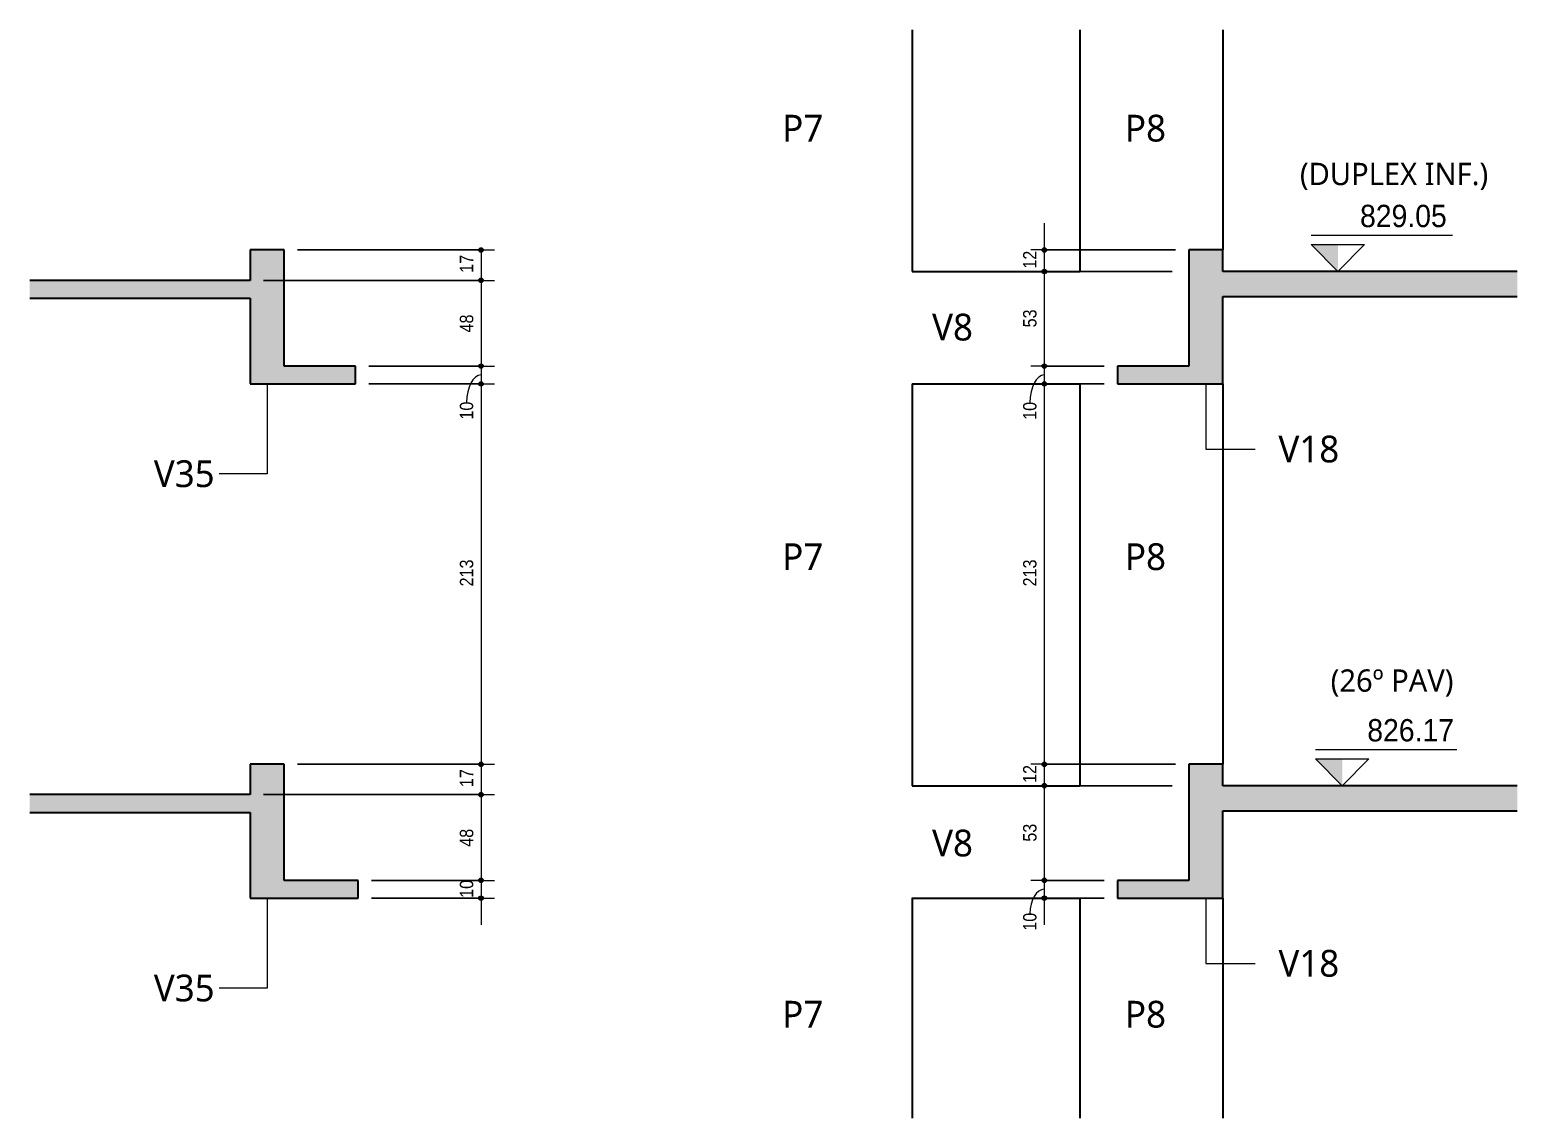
# Model space of a CAD drawing. Header units: centimetres. Extents: x -1475 to 26035, y -1239 to 84208.
# Drawn here: x 22503 to 23336, y 82431 to 83040 of the extents above; entities that cross this region are included whole.
import ezdxf

# ---------------------------------------------------------------- set-up
doc = ezdxf.new("R2010")
doc.units = ezdxf.units.CM
for name, color, linetype, lineweight in [('A-ANNO-DIMS', 7, 'Continuous', 9), ('A-ANNO-DIMS-50', 7, 'Continuous', 9), ('A-FLOR', 7, 'Continuous', 9), ('G-ANNO-DIMS', 7, 'Continuous', 9), ('G-ANNO-TEXT', 7, 'Continuous', 9), ('S-BEAM', 7, 'Continuous', 9), ('S-BEAM-IDEN', 7, 'Continuous', 9), ('S-COLS', 7, 'Continuous', 9), ('S-COLS-IDEN', 7, 'Continuous', 9)]:
    doc.layers.add(name, color=color, linetype=linetype, lineweight=lineweight)
doc.styles.add('Fira Sans', font='', dxfattribs={"width": 0.9, "height": 7.5})
doc.styles.add('Fira Sans_3', font='', dxfattribs={"width": 0.95, "height": 12.5})
doc.styles.add('Gadugi', font='gadugi.ttf', dxfattribs={"height": 15})
doc.styles.add('Gadugi_4', font='gadugi.ttf', dxfattribs={"height": 12.5})
doc.styles.get('Fira Sans').set_extended_font_data('Fira Sans')
doc.styles.get('Fira Sans_3').set_extended_font_data('Fira Sans')
doc.dimstyles.new('PED_R80_1_5mm_ACIMA_As_ESQ__R00_1', dxfattribs={"dimscale": 30.48, "dimtxt": 10.229846, "dimasz": 0.328084, "dimexe": 0.246063, "dimexo": 0.246063, "dimgap": 0.049213, "dimtad": 1, "dimdec": 1, "dimrnd": 0.5, "dimdsep": 46, "dimtxsty": 'Fira Sans', "dimblk1": 'DOTSMALL', "dimblk2": 'DOTSMALL', "dimsah": 1, "dimcen": 0.09, "dimdle": 0.492126, "dimazin": 0, "dimtfac": 1, "dimtdec": 4, "dimtix": 1, "dimtmove": 1, "dimatfit": 3, "dimfxl": 1, "dimtvp": 1, "dimtolj": 1, "dimtzin": 0, "dimarcsym": 2})
doc.dimstyles.new('PED_R80_1_5mm_ACIMA_As_ESQ__R00_3', dxfattribs={"dimscale": 30.48, "dimtxt": 10.229846, "dimasz": 0.328084, "dimexe": 0.246063, "dimexo": 0.246063, "dimgap": 0.049213, "dimtad": 1, "dimdec": 1, "dimrnd": 0.5, "dimdsep": 46, "dimtxsty": 'Fira Sans', "dimblk1": 'DOTSMALL', "dimblk2": 'DOTSMALL', "dimsah": 1, "dimcen": 0.09, "dimdle": 0.492126, "dimazin": 0, "dimtfac": 1, "dimtdec": 4, "dimtix": 1, "dimtmove": 0, "dimatfit": 3, "dimfxl": 1, "dimtvp": 1, "dimtolj": 1, "dimtzin": 0, "dimarcsym": 2})

# ---------------------------------------------------------------- blocks, each defined once
blk = doc.blocks.new('DIMBLOCK445-CT002 M -CORTE B-B')
at = {"layer": 'A-ANNO-DIMS-50', "true_color": 0x000032}
h = blk.add_hatch(color=178, dxfattribs=at)
edge = h.paths.add_edge_path(flags=0)
edge.add_arc((22755.79, 82917), 1.25, 0, 360)
h = blk.add_hatch(color=178, dxfattribs=at)
edge = h.paths.add_edge_path(flags=0)
edge.add_arc((22755.79, 82900), 1.25, 0, 360)
at = {"layer": 'A-ANNO-DIMS-50', "color": 178, "true_color": 0x000032}
for p, q in [((22653, 82917), (22763.29, 82917)), ((22755.79, 82917), (22653, 82917)), ((22755.79, 82917), (22755.79, 82900)), ((22634, 82900), (22763.29, 82900)), ((22755.79, 82900), (22634, 82900))]:
    blk.add_line(p, q, dxfattribs=at)
for centre in [(22755.79, 82917), (22755.79, 82900)]:
    blk.add_circle(centre, 1.25, dxfattribs=at)
at = {"layer": 'A-ANNO-DIMS-50', "color": 0, "insert": (22743.91, 82904.24), "char_height": 7.5, "width": 10.2298, "attachment_point": 1, "rotation": 90, "line_spacing_factor": 1.049215, "style": 'Fira Sans'}
blk.add_mtext('17', dxfattribs=at)
blk = doc.blocks.new('_DotSmall')
at = {"color": 0, "linetype": 'ByBlock', "const_width": 0.5}
blk.add_lwpolyline([(-0.0625, 0, 1), (0.0625, 0, 1)], format="xyb", close=True, dxfattribs=at)
blk = doc.blocks.new('DIMBLOCK446-CT002 M -CORTE B-B')
at = {"layer": 'A-ANNO-DIMS-50', "true_color": 0x000032}
h = blk.add_hatch(color=178, dxfattribs=at)
edge = h.paths.add_edge_path(flags=0)
edge.add_arc((22755.79, 82900), 1.25, 0, 360)
h = blk.add_hatch(color=178, dxfattribs=at)
edge = h.paths.add_edge_path(flags=0)
edge.add_arc((22755.79, 82852), 1.25, 0, 360)
at = {"layer": 'A-ANNO-DIMS-50', "color": 178, "true_color": 0x000032}
for p, q in [((22634, 82900), (22763.29, 82900)), ((22755.79, 82900), (22634, 82900)), ((22755.79, 82900), (22755.79, 82852)), ((22693, 82852), (22763.29, 82852)), ((22755.79, 82852), (22693, 82852))]:
    blk.add_line(p, q, dxfattribs=at)
for centre in [(22755.79, 82900), (22755.79, 82852)]:
    blk.add_circle(centre, 1.25, dxfattribs=at)
at = {"layer": 'A-ANNO-DIMS-50', "color": 0, "insert": (22743.91, 82870.82), "char_height": 7.5, "width": 12.4332, "attachment_point": 1, "rotation": 90, "line_spacing_factor": 1.049215, "style": 'Fira Sans'}
blk.add_mtext('48', dxfattribs=at)
blk = doc.blocks.new('DIMBLOCK447-CT002 M -CORTE B-B')
at = {"layer": 'A-ANNO-DIMS-50', "true_color": 0x000032}
h = blk.add_hatch(color=178, dxfattribs=at)
edge = h.paths.add_edge_path(flags=0)
edge.add_arc((22755.79, 82852), 1.25, 0, 360)
h = blk.add_hatch(color=178, dxfattribs=at)
edge = h.paths.add_edge_path(flags=0)
edge.add_arc((22755.79, 82842), 1.25, 0, 360)
at = {"layer": 'A-ANNO-DIMS-50', "color": 178, "true_color": 0x000032}
for p, q in [((22693, 82852), (22763.29, 82852)), ((22755.79, 82852), (22693, 82852)), ((22755.79, 82852), (22755.79, 82842)), ((22693, 82842), (22763.29, 82842)), ((22755.79, 82842), (22693, 82842))]:
    blk.add_line(p, q, dxfattribs=at)
for centre in [(22755.79, 82852), (22755.79, 82842)]:
    blk.add_circle(centre, 1.25, dxfattribs=at)
blk.add_ellipse((22755.79, 82831.61), major_axis=(0, 15.39), ratio=0.523587, start_param=0, end_param=1.570796, dxfattribs=at)
at = {"layer": 'A-ANNO-DIMS-50', "color": 0, "insert": (22743.91, 82822.04), "char_height": 7.5, "width": 11.4889, "attachment_point": 1, "rotation": 90, "line_spacing_factor": 1.049215, "style": 'Fira Sans'}
blk.add_mtext('10', dxfattribs=at)
blk = doc.blocks.new('DIMBLOCK448-CT002 M -CORTE B-B')
at = {"layer": 'A-ANNO-DIMS-50', "true_color": 0x000032}
h = blk.add_hatch(color=178, dxfattribs=at)
edge = h.paths.add_edge_path(flags=0)
edge.add_arc((22755.79, 82842), 1.25, 0, 360)
h = blk.add_hatch(color=178, dxfattribs=at)
edge = h.paths.add_edge_path(flags=0)
edge.add_arc((22755.79, 82629), 1.25, 0, 360)
at = {"layer": 'A-ANNO-DIMS-50', "color": 178, "true_color": 0x000032}
for p, q in [((22693, 82842), (22763.29, 82842)), ((22755.79, 82842), (22693, 82842)), ((22755.79, 82842), (22755.79, 82629)), ((22653, 82629), (22763.29, 82629)), ((22755.79, 82629), (22653, 82629))]:
    blk.add_line(p, q, dxfattribs=at)
for centre in [(22755.79, 82842), (22755.79, 82629)]:
    blk.add_circle(centre, 1.25, dxfattribs=at)
at = {"layer": 'A-ANNO-DIMS-50', "color": 0, "insert": (22743.91, 82728.61), "char_height": 7.5, "width": 16.5251, "attachment_point": 1, "rotation": 90, "line_spacing_factor": 1.049215, "style": 'Fira Sans'}
blk.add_mtext('213', dxfattribs=at)
blk = doc.blocks.new('DIMBLOCK449-CT002 M -CORTE B-B')
at = {"layer": 'A-ANNO-DIMS-50', "true_color": 0x000032}
h = blk.add_hatch(color=178, dxfattribs=at)
edge = h.paths.add_edge_path(flags=0)
edge.add_arc((22755.79, 82629), 1.25, 0, 360)
h = blk.add_hatch(color=178, dxfattribs=at)
edge = h.paths.add_edge_path(flags=0)
edge.add_arc((22755.79, 82612), 1.25, 0, 360)
at = {"layer": 'A-ANNO-DIMS-50', "color": 178, "true_color": 0x000032}
for p, q in [((22653, 82629), (22763.29, 82629)), ((22755.79, 82629), (22653, 82629)), ((22755.79, 82629), (22755.79, 82612)), ((22634, 82612), (22763.29, 82612)), ((22755.79, 82612), (22634, 82612))]:
    blk.add_line(p, q, dxfattribs=at)
for centre in [(22755.79, 82629), (22755.79, 82612)]:
    blk.add_circle(centre, 1.25, dxfattribs=at)
at = {"layer": 'A-ANNO-DIMS-50', "color": 0, "insert": (22743.91, 82616.24), "char_height": 7.5, "width": 10.2298, "attachment_point": 1, "rotation": 90, "line_spacing_factor": 1.049215, "style": 'Fira Sans'}
blk.add_mtext('17', dxfattribs=at)
blk = doc.blocks.new('DIMBLOCK450-CT002 M -CORTE B-B')
at = {"layer": 'A-ANNO-DIMS-50', "true_color": 0x000032}
h = blk.add_hatch(color=178, dxfattribs=at)
edge = h.paths.add_edge_path(flags=0)
edge.add_arc((22755.79, 82612), 1.25, 0, 360)
h = blk.add_hatch(color=178, dxfattribs=at)
edge = h.paths.add_edge_path(flags=0)
edge.add_arc((22755.79, 82564), 1.25, 0, 360)
at = {"layer": 'A-ANNO-DIMS-50', "color": 178, "true_color": 0x000032}
for p, q in [((22634, 82612), (22763.29, 82612)), ((22755.79, 82612), (22634, 82612)), ((22755.79, 82612), (22755.79, 82564)), ((22694.5, 82564), (22763.29, 82564)), ((22755.79, 82564), (22694.5, 82564))]:
    blk.add_line(p, q, dxfattribs=at)
for centre in [(22755.79, 82612), (22755.79, 82564)]:
    blk.add_circle(centre, 1.25, dxfattribs=at)
at = {"layer": 'A-ANNO-DIMS-50', "color": 0, "insert": (22743.91, 82582.82), "char_height": 7.5, "width": 12.4332, "attachment_point": 1, "rotation": 90, "line_spacing_factor": 1.049215, "style": 'Fira Sans'}
blk.add_mtext('48', dxfattribs=at)
blk = doc.blocks.new('DIMBLOCK451-CT002 M -CORTE B-B')
at = {"layer": 'A-ANNO-DIMS-50', "true_color": 0x000032}
h = blk.add_hatch(color=178, dxfattribs=at)
edge = h.paths.add_edge_path(flags=0)
edge.add_arc((22755.79, 82564), 1.25, 0, 360)
h = blk.add_hatch(color=178, dxfattribs=at)
edge = h.paths.add_edge_path(flags=0)
edge.add_arc((22755.79, 82554), 1.25, 0, 360)
at = {"layer": 'A-ANNO-DIMS-50', "color": 178, "true_color": 0x000032}
for p, q in [((22694.5, 82564), (22763.29, 82564)), ((22755.79, 82564), (22694.5, 82564)), ((22755.79, 82564), (22755.79, 82539)), ((22694.5, 82554), (22763.29, 82554)), ((22755.79, 82554), (22694.5, 82554))]:
    blk.add_line(p, q, dxfattribs=at)
for centre in [(22755.79, 82564), (22755.79, 82554)]:
    blk.add_circle(centre, 1.25, dxfattribs=at)
at = {"layer": 'A-ANNO-DIMS-50', "color": 0, "insert": (22743.91, 82554.21), "char_height": 7.5, "width": 11.4889, "attachment_point": 1, "rotation": 90, "line_spacing_factor": 1.049215, "style": 'Fira Sans'}
blk.add_mtext('10', dxfattribs=at)
blk = doc.blocks.new('Elevações de ponto - SIMBOLO DE NÍVEL-CORTE-2219088-CT203 - CORTE C-C')
at = {"layer": 'G-ANNO-DIMS'}
blk.add_hatch(color=256, dxfattribs=at).paths.add_polyline_path([(-1056.05, 82920), (-1056.05, 82905), (-1071.05, 82920)], flags=0)
for p, q in [((-991.86, 82925.09), (-1071.05, 82925.09)), ((-1056.05, 82905), (-1071.05, 82920)), ((-1071.05, 82920), (-1041.05, 82920)), ((-1041.05, 82920), (-1056.05, 82905))]:
    blk.add_line(p, q, dxfattribs=at)
blk = doc.blocks.new('DIMBLOCK455-CT203 - CORTE C-C')
at = {"layer": 'A-ANNO-DIMS-50', "true_color": 0x000032}
h = blk.add_hatch(color=178, dxfattribs=at)
edge = h.paths.add_edge_path(flags=0)
edge.add_arc((23071.31, 82917), 1.25, 0, 360)
h = blk.add_hatch(color=178, dxfattribs=at)
edge = h.paths.add_edge_path(flags=0)
edge.add_arc((23071.31, 82905), 1.25, 0, 360)
at = {"layer": 'A-ANNO-DIMS-50', "color": 178, "true_color": 0x000032}
for p, q in [((23071.31, 82932), (23071.31, 82905)), ((23144.78, 82917), (23063.81, 82917)), ((23071.31, 82917), (23144.78, 82917)), ((23142.84, 82905), (23063.81, 82905)), ((23071.31, 82905), (23142.84, 82905))]:
    blk.add_line(p, q, dxfattribs=at)
for centre in [(23071.31, 82917), (23071.31, 82905)]:
    blk.add_circle(centre, 1.25, dxfattribs=at)
at = {"layer": 'A-ANNO-DIMS-50', "color": 0, "insert": (23059.42, 82906.54), "char_height": 7.5, "width": 10.702, "attachment_point": 1, "rotation": 90, "line_spacing_factor": 1.049215, "style": 'Fira Sans'}
blk.add_mtext('12', dxfattribs=at)
blk = doc.blocks.new('DIMBLOCK456-CT203 - CORTE C-C')
at = {"layer": 'A-ANNO-DIMS-50', "true_color": 0x000032}
h = blk.add_hatch(color=178, dxfattribs=at)
edge = h.paths.add_edge_path(flags=0)
edge.add_arc((23071.31, 82905), 1.25, 0, 360)
h = blk.add_hatch(color=178, dxfattribs=at)
edge = h.paths.add_edge_path(flags=0)
edge.add_arc((23071.31, 82852), 1.25, 0, 360)
at = {"layer": 'A-ANNO-DIMS-50', "color": 178, "true_color": 0x000032}
for p, q in [((23142.84, 82905), (23063.81, 82905)), ((23071.31, 82905), (23071.31, 82852)), ((23071.31, 82905), (23142.84, 82905)), ((23104.78, 82852), (23063.81, 82852)), ((23071.31, 82852), (23104.78, 82852))]:
    blk.add_line(p, q, dxfattribs=at)
for centre in [(23071.31, 82905), (23071.31, 82852)]:
    blk.add_circle(centre, 1.25, dxfattribs=at)
at = {"layer": 'A-ANNO-DIMS-50', "color": 0, "insert": (23059.42, 82873.65), "char_height": 7.5, "width": 11.6463, "attachment_point": 1, "rotation": 90, "line_spacing_factor": 1.049215, "style": 'Fira Sans'}
blk.add_mtext('53', dxfattribs=at)
blk = doc.blocks.new('DIMBLOCK457-CT203 - CORTE C-C')
at = {"layer": 'A-ANNO-DIMS-50', "true_color": 0x000032}
h = blk.add_hatch(color=178, dxfattribs=at)
edge = h.paths.add_edge_path(flags=0)
edge.add_arc((23071.31, 82852), 1.25, 0, 360)
h = blk.add_hatch(color=178, dxfattribs=at)
edge = h.paths.add_edge_path(flags=0)
edge.add_arc((23071.31, 82842), 1.25, 0, 360)
at = {"layer": 'A-ANNO-DIMS-50', "color": 178, "true_color": 0x000032}
for p, q in [((23104.78, 82852), (23063.81, 82852)), ((23071.31, 82852), (23071.31, 82842)), ((23071.31, 82852), (23104.78, 82852)), ((23104.78, 82842), (23063.81, 82842)), ((23071.31, 82842), (23104.78, 82842))]:
    blk.add_line(p, q, dxfattribs=at)
for centre in [(23071.31, 82852), (23071.31, 82842)]:
    blk.add_circle(centre, 1.25, dxfattribs=at)
blk.add_ellipse((23071.31, 82831.48), major_axis=(0, 15.52), ratio=0.519104, start_param=0, end_param=1.570796, dxfattribs=at)
at = {"layer": 'A-ANNO-DIMS-50', "color": 0, "insert": (23059.42, 82821.9), "char_height": 7.5, "width": 11.4889, "attachment_point": 1, "rotation": 90, "line_spacing_factor": 1.049215, "style": 'Fira Sans'}
blk.add_mtext('10', dxfattribs=at)
blk = doc.blocks.new('DIMBLOCK458-CT203 - CORTE C-C')
at = {"layer": 'A-ANNO-DIMS-50', "true_color": 0x000032}
h = blk.add_hatch(color=178, dxfattribs=at)
edge = h.paths.add_edge_path(flags=0)
edge.add_arc((23071.31, 82842), 1.25, 0, 360)
h = blk.add_hatch(color=178, dxfattribs=at)
edge = h.paths.add_edge_path(flags=0)
edge.add_arc((23071.31, 82629), 1.25, 0, 360)
at = {"layer": 'A-ANNO-DIMS-50', "color": 178, "true_color": 0x000032}
for p, q in [((23104.78, 82842), (23063.81, 82842)), ((23071.31, 82842), (23071.31, 82629)), ((23071.31, 82842), (23104.78, 82842)), ((23144.78, 82629), (23063.81, 82629)), ((23071.31, 82629), (23144.78, 82629))]:
    blk.add_line(p, q, dxfattribs=at)
for centre in [(23071.31, 82842), (23071.31, 82629)]:
    blk.add_circle(centre, 1.25, dxfattribs=at)
at = {"layer": 'A-ANNO-DIMS-50', "color": 0, "insert": (23059.42, 82728.61), "char_height": 7.5, "width": 16.5251, "attachment_point": 1, "rotation": 90, "line_spacing_factor": 1.049215, "style": 'Fira Sans'}
blk.add_mtext('213', dxfattribs=at)
blk = doc.blocks.new('DIMBLOCK459-CT203 - CORTE C-C')
at = {"layer": 'A-ANNO-DIMS-50', "true_color": 0x000032}
h = blk.add_hatch(color=178, dxfattribs=at)
edge = h.paths.add_edge_path(flags=0)
edge.add_arc((23071.31, 82629), 1.25, 0, 360)
h = blk.add_hatch(color=178, dxfattribs=at)
edge = h.paths.add_edge_path(flags=0)
edge.add_arc((23071.31, 82617), 1.25, 0, 360)
at = {"layer": 'A-ANNO-DIMS-50', "color": 178, "true_color": 0x000032}
for p, q in [((23144.78, 82629), (23063.81, 82629)), ((23071.31, 82629), (23071.31, 82617)), ((23071.31, 82629), (23144.78, 82629)), ((23142.84, 82617), (23063.81, 82617)), ((23071.31, 82617), (23142.84, 82617))]:
    blk.add_line(p, q, dxfattribs=at)
for centre in [(23071.31, 82629), (23071.31, 82617)]:
    blk.add_circle(centre, 1.25, dxfattribs=at)
at = {"layer": 'A-ANNO-DIMS-50', "color": 0, "insert": (23059.42, 82618.54), "char_height": 7.5, "width": 10.702, "attachment_point": 1, "rotation": 90, "line_spacing_factor": 1.049215, "style": 'Fira Sans'}
blk.add_mtext('12', dxfattribs=at)
blk = doc.blocks.new('DIMBLOCK460-CT203 - CORTE C-C')
at = {"layer": 'A-ANNO-DIMS-50', "true_color": 0x000032}
h = blk.add_hatch(color=178, dxfattribs=at)
edge = h.paths.add_edge_path(flags=0)
edge.add_arc((23071.31, 82617), 1.25, 0, 360)
h = blk.add_hatch(color=178, dxfattribs=at)
edge = h.paths.add_edge_path(flags=0)
edge.add_arc((23071.31, 82564), 1.25, 0, 360)
at = {"layer": 'A-ANNO-DIMS-50', "color": 178, "true_color": 0x000032}
for p, q in [((23142.84, 82617), (23063.81, 82617)), ((23071.31, 82617), (23071.31, 82564)), ((23071.31, 82617), (23142.84, 82617)), ((23104.78, 82564), (23063.81, 82564)), ((23071.31, 82564), (23104.78, 82564))]:
    blk.add_line(p, q, dxfattribs=at)
for centre in [(23071.31, 82617), (23071.31, 82564)]:
    blk.add_circle(centre, 1.25, dxfattribs=at)
at = {"layer": 'A-ANNO-DIMS-50', "color": 0, "insert": (23059.42, 82585.65), "char_height": 7.5, "width": 11.6463, "attachment_point": 1, "rotation": 90, "line_spacing_factor": 1.049215, "style": 'Fira Sans'}
blk.add_mtext('53', dxfattribs=at)
blk = doc.blocks.new('DIMBLOCK461-CT203 - CORTE C-C')
at = {"layer": 'A-ANNO-DIMS-50', "true_color": 0x000032}
h = blk.add_hatch(color=178, dxfattribs=at)
edge = h.paths.add_edge_path(flags=0)
edge.add_arc((23071.31, 82564), 1.25, 0, 360)
h = blk.add_hatch(color=178, dxfattribs=at)
edge = h.paths.add_edge_path(flags=0)
edge.add_arc((23071.31, 82554), 1.25, 0, 360)
at = {"layer": 'A-ANNO-DIMS-50', "color": 178, "true_color": 0x000032}
for p, q in [((23104.78, 82564), (23063.81, 82564)), ((23071.31, 82564), (23071.31, 82539)), ((23071.31, 82564), (23104.78, 82564)), ((23104.78, 82554), (23063.81, 82554)), ((23071.31, 82554), (23104.78, 82554))]:
    blk.add_line(p, q, dxfattribs=at)
for centre in [(23071.31, 82564), (23071.31, 82554)]:
    blk.add_circle(centre, 1.25, dxfattribs=at)
blk.add_ellipse((23071.31, 82545.38), major_axis=(0, 13.62), ratio=0.591508, start_param=0, end_param=1.570796, dxfattribs=at)
at = {"layer": 'A-ANNO-DIMS-50', "color": 0, "insert": (23059.42, 82535.8), "char_height": 7.5, "width": 11.4889, "attachment_point": 1, "rotation": 90, "line_spacing_factor": 1.049215, "style": 'Fira Sans'}
blk.add_mtext('10', dxfattribs=at)

msp = doc.modelspace()

# ---------------------------------------------------------------- hatches: boundary and pattern name
at = {"layer": 'A-FLOR', "lineweight": 18, "true_color": 0xa6a6a6}
for points in [[(23336.22, 82891), (23336.22, 82905), (23171.28, 82905), (23171.28, 82891)], [(22626.5, 82890), (22626.5, 82900), (22503, 82900), (22503, 82890)], [(22645.5, 82842), (22685.5, 82842), (22685.5, 82852), (22645.5, 82852)], [(23152.28, 82842), (23152.28, 82852), (23112.28, 82852), (23112.28, 82842)], [(23336.22, 82603), (23336.22, 82617), (23171.28, 82617), (23171.28, 82603)], [(22503, 82602), (22626.5, 82602), (22626.5, 82612), (22503, 82612), (22503, 82603)], [(22687, 82554), (22687, 82564), (22645.5, 82564), (22645.5, 82554)], [(23152.28, 82554), (23152.28, 82564), (23112.28, 82564), (23112.28, 82554)]]:
    msp.add_hatch(color=253, dxfattribs=at).paths.add_polyline_path(points, flags=0)
at = {"layer": 'S-BEAM', "true_color": 0xa6a6a6}
for points in [[(22626.5, 82842), (22645.5, 82842), (22645.5, 82917), (22626.5, 82917), (22626.5, 82852)], [(23152.28, 82842), (23171.28, 82842), (23171.28, 82917), (23152.28, 82917), (23152.28, 82852)], [(22645.5, 82554), (22645.5, 82629), (22626.5, 82629), (22626.5, 82554)], [(23152.28, 82554), (23171.28, 82554), (23171.28, 82629), (23152.28, 82629), (23152.28, 82564)]]:
    msp.add_hatch(color=253, dxfattribs=at).paths.add_polyline_path(points, flags=0)

# ---------------------------------------------------------------- linework, layer by layer
at = {"layer": 'A-FLOR', "lineweight": 25}
for p, q in [((23336.22, 82905), (23171.28, 82905)), ((22626.5, 82900), (22503, 82900)), ((22503, 82890), (22626.5, 82890)), ((23171.28, 82891), (23336.22, 82891)), ((22685.5, 82852), (22645.5, 82852)), ((22685.5, 82842), (22685.5, 82852)), ((23152.28, 82852), (23112.28, 82852)), ((23112.28, 82852), (23112.28, 82842)), ((22645.5, 82842), (22685.5, 82842)), ((23112.28, 82842), (23152.28, 82842)), ((23336.22, 82617), (23171.28, 82617)), ((22626.5, 82612), (22503, 82612)), ((22503, 82602), (22626.5, 82602)), ((23171.28, 82603), (23336.22, 82603)), ((22687, 82564), (22645.5, 82564)), ((22687, 82554), (22687, 82564)), ((23152.28, 82564), (23112.28, 82564)), ((23112.28, 82564), (23112.28, 82554)), ((22645.5, 82554), (22687, 82554)), ((23112.28, 82554), (23152.28, 82554))]:
    msp.add_line(p, q, dxfattribs=at)
at = {"layer": 'S-BEAM', "lineweight": 25}
for p, q in [((22645.5, 82917), (22626.5, 82917)), ((22626.5, 82917), (22626.5, 82900)), ((22645.5, 82852), (22645.5, 82917)), ((23171.28, 82917), (23152.28, 82917)), ((23152.28, 82917), (23152.28, 82852)), ((23171.28, 82905), (23171.28, 82917)), ((22997.28, 82905), (23091.28, 82905)), ((22626.5, 82890), (22626.5, 82842)), ((23171.28, 82842), (23171.28, 82891)), ((22626.5, 82842), (22645.5, 82842)), ((22997.28, 82842), (23091.28, 82842)), ((23152.28, 82842), (23171.28, 82842)), ((22645.5, 82629), (22626.5, 82629)), ((22626.5, 82629), (22626.5, 82612)), ((22645.5, 82564), (22645.5, 82629)), ((23171.28, 82629), (23152.28, 82629)), ((23152.28, 82629), (23152.28, 82564)), ((23171.28, 82617), (23171.28, 82629)), ((22997.28, 82617), (23091.28, 82617)), ((22626.5, 82602), (22626.5, 82554)), ((23171.28, 82554), (23171.28, 82603)), ((22626.5, 82554), (22645.5, 82554)), ((22997.28, 82554), (23091.28, 82554)), ((23152.28, 82554), (23171.28, 82554))]:
    msp.add_line(p, q, dxfattribs=at)
at = {"layer": 'S-BEAM-IDEN'}
for p, q in [((22636, 82842), (22636, 82791.67)), ((23161.78, 82842), (23161.78, 82805.49)), ((23161.78, 82805.49), (23189.44, 82805.49)), ((22636, 82791.67), (22609.18, 82791.67)), ((22636, 82554), (22636, 82503.67)), ((23161.78, 82554), (23161.78, 82517.49)), ((23161.78, 82517.49), (23189.44, 82517.49)), ((22636, 82503.67), (22609.18, 82503.67))]:
    msp.add_line(p, q, dxfattribs=at)
at = {"layer": 'S-COLS', "lineweight": 25}
for p, q in [((22997.28, 83040.34), (22997.28, 82905)), ((23091.28, 83040.34), (23091.28, 82905)), ((23171.28, 83040.34), (23171.28, 82917)), ((22997.28, 82842), (22997.28, 82617)), ((23091.28, 82842), (23091.28, 82617)), ((23171.28, 82842), (23171.28, 82629)), ((22997.28, 82554.14), (22997.28, 82430.78)), ((23091.28, 82554), (23091.28, 82430.78)), ((23171.28, 82554), (23171.28, 82430.78))]:
    msp.add_line(p, q, dxfattribs=at)

# ---------------------------------------------------------------- block references
at = {"layer": 'G-ANNO-DIMS'}
for p in [(24291.78, 0), (24294.21, -288)]:
    msp.add_blockref('Elevações de ponto - SIMBOLO DE NÍVEL-CORTE-2219088-CT203 - CORTE C-C', p, dxfattribs=at)

# ---------------------------------------------------------------- texts
at = {"layer": 'G-ANNO-DIMS', "char_height": 12.5, "attachment_point": 1, "line_spacing_factor": 1.049215, "style": 'Fira Sans_3'}
for s, insert, width in [('829.05', (23248.16, 82942.31), 60.1485), ('826.17', (23252.22, 82654.31), 56.2613)]:
    msp.add_mtext(s, dxfattribs=dict(at, insert=insert, width=width))
at = {"layer": 'G-ANNO-TEXT', "char_height": 12.5, "attachment_point": 1, "style": 'Gadugi_4'}
for s, insert, width in [('(DUPLEX INF.)', (23214.48, 82965.83), 129.8734), ('(26º PAV)', (23231.72, 82682.12), 90.1898)]:
    msp.add_mtext(s, dxfattribs=dict(at, insert=insert, width=width))
at = {"layer": 'S-BEAM-IDEN', "char_height": 15, "attachment_point": 1, "style": 'Gadugi'}
for s, insert, width in [('V8', (23008.44, 82881.32), 30.0633), ('V18', (23202.44, 82813.04), 44.0928), ('V35', (22572.48, 82799.22), 44.0928), ('V8', (23008.44, 82592.39), 30.0633), ('V18', (23202.44, 82525.04), 44.0928), ('V35', (22572.48, 82511.22), 44.0928)]:
    msp.add_mtext(s, dxfattribs=dict(at, insert=insert, width=width))
at = {"layer": 'S-COLS-IDEN', "char_height": 15, "width": 28.4599, "attachment_point": 1, "style": 'Gadugi'}
for s, insert in [('P7', (22924.5, 82992.73)), ('P8', (23116.48, 82992.73)), ('P7', (22924.5, 82752.76)), ('P8', (23116.48, 82752.76)), ('P7', (22924.5, 82496.53)), ('P8', (23116.48, 82496.53))]:
    msp.add_mtext(s, dxfattribs=dict(at, insert=insert))

# ---------------------------------------------------------------- dimensions: what is measured, and where the dimension line sits
at = {"layer": 'A-ANNO-DIMS', "color": 178, "true_color": 0x000032}
for base, p1, p2, override, picture, middle in [((23071.31, 82905), (23152.28, 82917), (23150.34, 82905), {"dimpost": '<>', "dimfxl": 12.154919}, 'DIMBLOCK455-CT203 - CORTE C-C', (23066.06, 82911)), ((22755.79, 82900), (22645.5, 82917), (22626.5, 82900), {"dimpost": '<>', "dimfxl": 25.495098}, 'DIMBLOCK445-CT002 M -CORTE B-B', (22750.49, 82908.5)), ((23071.31, 82852), (23150.34, 82905), (23112.28, 82852), {"dimpost": '<>', "dimfxl": 65.253598}, 'DIMBLOCK456-CT203 - CORTE C-C', (23065.99, 82878.5)), ((22755.79, 82852), (22626.5, 82900), (22685.5, 82852), {"dimpost": '<>', "dimfxl": 76.059187}, 'DIMBLOCK446-CT002 M -CORTE B-B', (22750.48, 82876)), ((22755.79, 82629), (22685.5, 82842), (22645.5, 82629), {"dimpost": '<>', "dimfxl": 216.723326}, 'DIMBLOCK448-CT002 M -CORTE B-B', (22750.48, 82735.5)), ((23071.31, 82629), (23112.28, 82842), (23152.28, 82629), {"dimpost": '<>', "dimfxl": 216.723435}, 'DIMBLOCK458-CT203 - CORTE C-C', (23065.99, 82735.5)), ((22755.79, 82612), (22645.5, 82629), (22626.5, 82612), {"dimpost": '<>', "dimfxl": 25.495098}, 'DIMBLOCK449-CT002 M -CORTE B-B', (22750.49, 82620.5)), ((23071.31, 82617), (23152.28, 82629), (23150.34, 82617), {"dimpost": '<>', "dimfxl": 12.154919}, 'DIMBLOCK459-CT203 - CORTE C-C', (23066.06, 82623)), ((22755.79, 82564), (22626.5, 82612), (22687, 82564), {"dimpost": '<>', "dimfxl": 77.228557}, 'DIMBLOCK450-CT002 M -CORTE B-B', (22750.48, 82588)), ((23071.31, 82564), (23150.34, 82617), (23112.28, 82564), {"dimpost": '<>', "dimfxl": 65.253598}, 'DIMBLOCK460-CT203 - CORTE C-C', (23065.99, 82590.5)), ((22755.79, 82554), (22687, 82564), (22687, 82554), {"dimpost": '<>', "dimfxl": 10}, 'DIMBLOCK451-CT002 M -CORTE B-B', (22750.48, 82559))]:
    dim = msp.add_linear_dim(base=base, p1=p1, p2=p2, angle=90, dimstyle='PED_R80_1_5mm_ACIMA_As_ESQ__R00_3', override=override, dxfattribs=at)
    dim.commit()
    dim.dimension.update_dxf_attribs({"geometry": picture, "text_midpoint": middle})
for base, p1, p2, picture, middle in [((22755.79, 82842), (22685.5, 82852), (22685.5, 82842), 'DIMBLOCK447-CT002 M -CORTE B-B', (22748.91, 82827.78)), ((23071.31, 82842), (23112.28, 82852), (23112.28, 82842), 'DIMBLOCK457-CT203 - CORTE C-C', (23064.42, 82827.65)), ((23071.31, 82554), (23112.28, 82564), (23112.28, 82554), 'DIMBLOCK461-CT203 - CORTE C-C', (23064.42, 82541.55))]:
    dim = msp.add_linear_dim(base=base, p1=p1, p2=p2, angle=90, dimstyle='PED_R80_1_5mm_ACIMA_As_ESQ__R00_1', override={"dimpost": '<>', "dimfxl": 10}, dxfattribs=at)
    dim.commit()
    dim.dimension.update_dxf_attribs({"geometry": picture, "text_midpoint": middle, "dimtype": 160, "text_rotation": 90})

doc.saveas('drawing.dxf')
